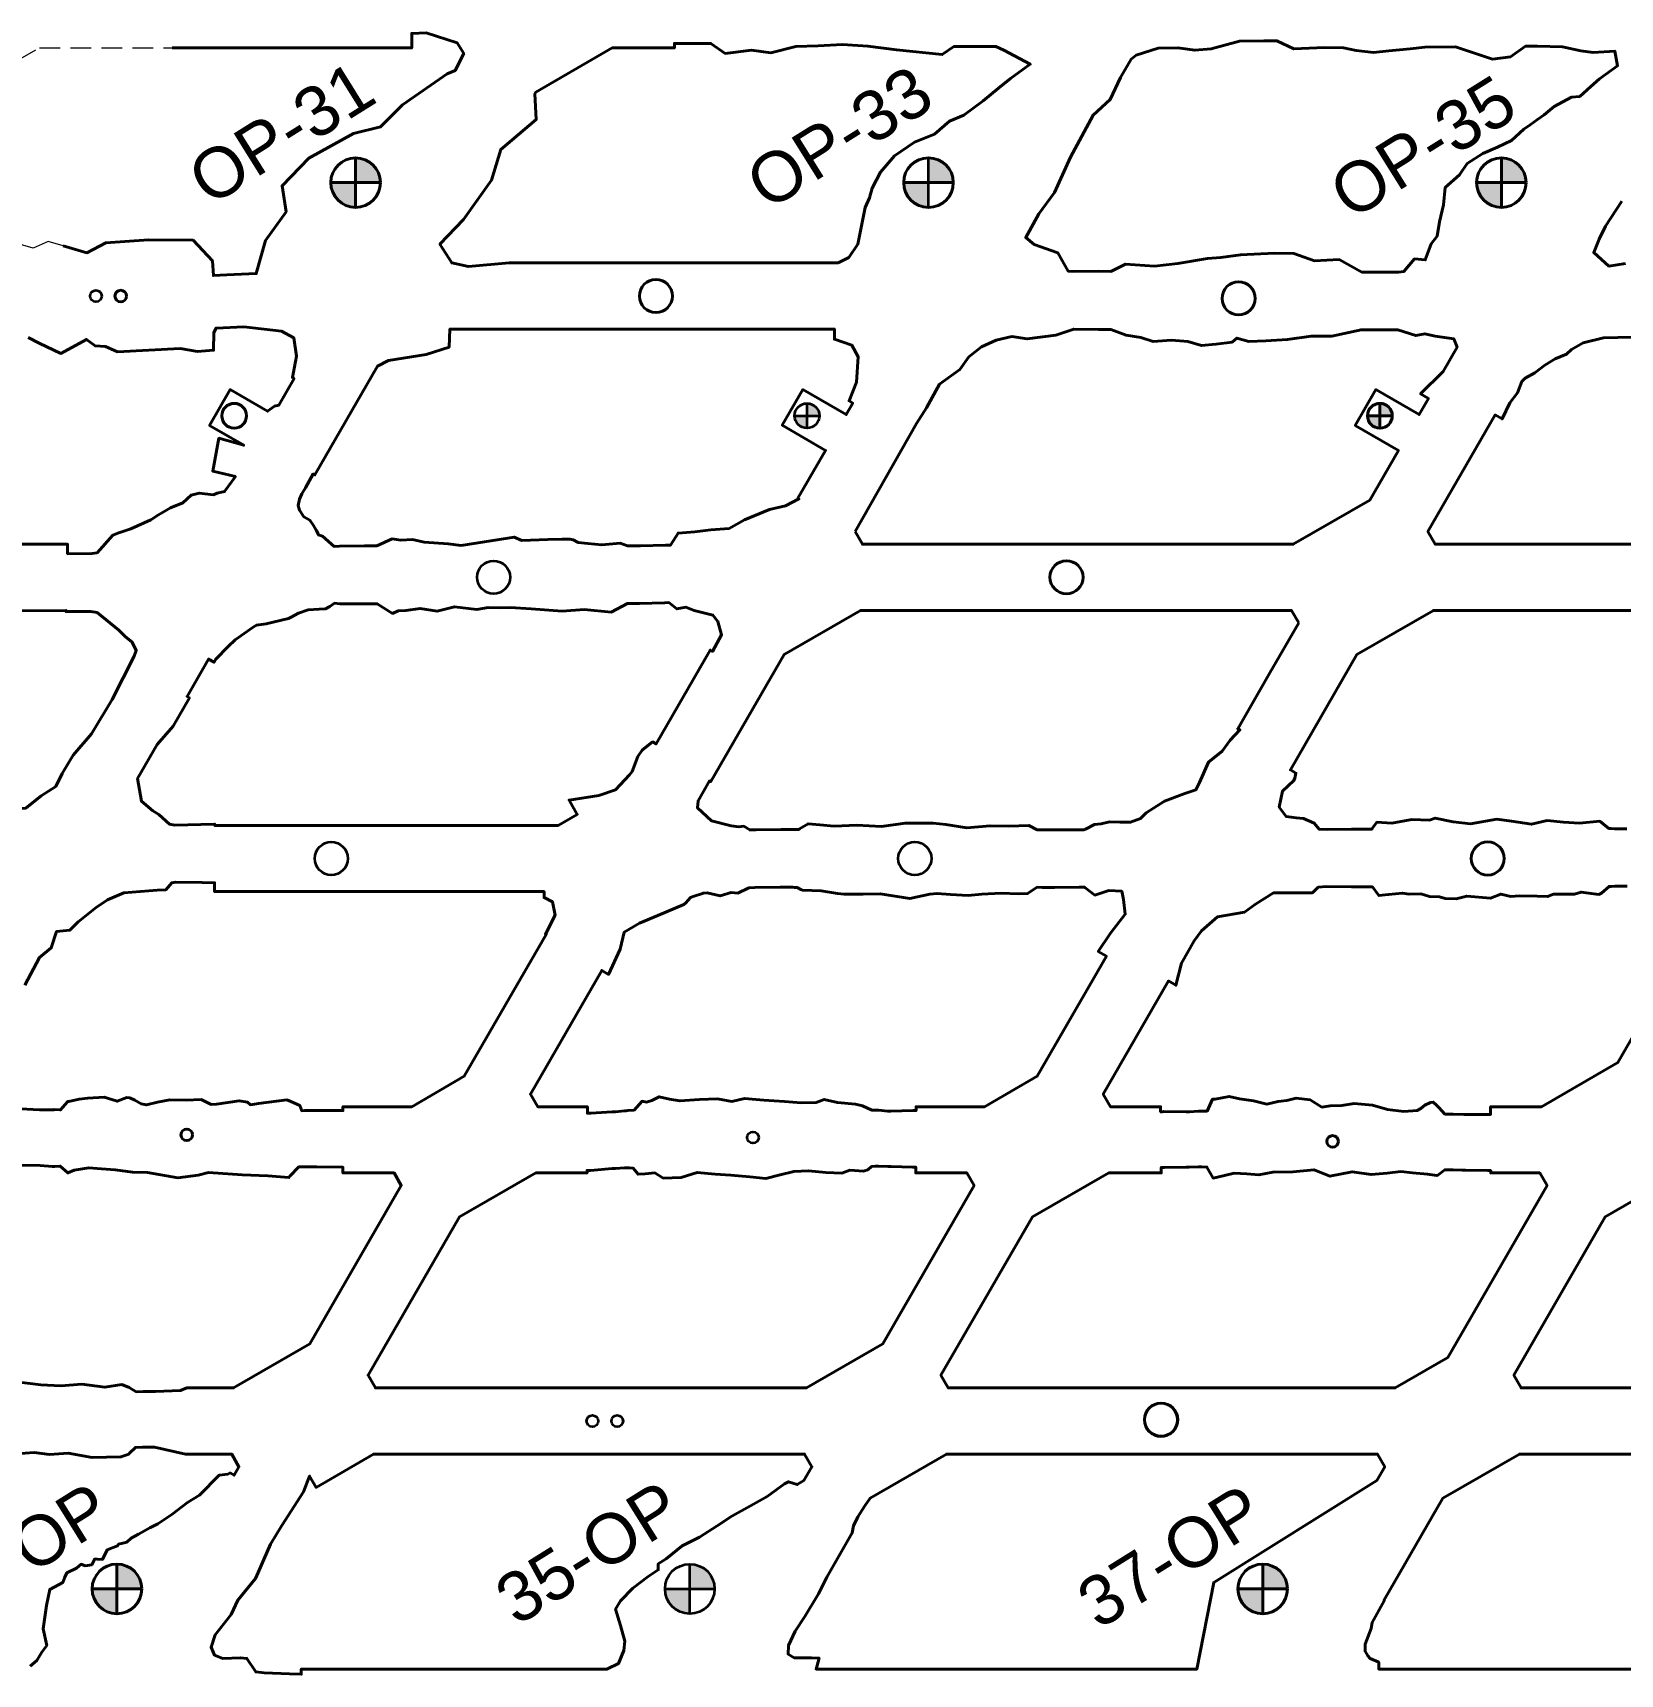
# Model space of a CAD drawing. Header units: millimetres. Extents: x -28 to 1943, y -5245 to 2752.
# Drawn here: x 1334.3 to 1430.3, y 188.4 to 287.7 of the extents above; entities that cross this region are included whole.
import ezdxf

# ---------------------------------------------------------------- set-up
doc = ezdxf.new("R2010")
doc.units = ezdxf.units.MM
doc.linetypes.add('RAYITAS', pattern=[0.375, 0.25, -0.125])
doc.styles.add('DG-T1-473 TO 560$0$Standard', font='arial.ttf')

msp = doc.modelspace()

# ---------------------------------------------------------------- hatches: boundary and pattern name
at = {"linetype": 'Continuous', "lineweight": 40}
h = msp.add_hatch(color=7, dxfattribs=at)
h.paths.add_polyline_path([(1355.335, 278.601, 0.414214), (1353.835, 280.101), (1353.835, 278.601)])
h.paths.add_polyline_path([(1353.835, 278.601), (1352.335, 278.601, 0.414214), (1353.835, 277.101)])
h = msp.add_hatch(color=7, dxfattribs=at)
h.paths.add_polyline_path([(1389.976, 278.601, 0.414214), (1388.476, 280.101), (1388.476, 278.601)])
h.paths.add_polyline_path([(1388.476, 278.601), (1386.976, 278.601, 0.414214), (1388.476, 277.101)])
h = msp.add_hatch(color=7, dxfattribs=at)
h.paths.add_polyline_path([(1424.617, 278.601, 0.414214), (1423.117, 280.101), (1423.117, 278.601)])
h.paths.add_polyline_path([(1423.117, 278.601), (1421.617, 278.601, 0.414214), (1423.117, 277.101)])
at = {"lineweight": 35}
h = msp.add_hatch(color=7, dxfattribs=at)
h.paths.add_polyline_path([(1381.882, 264.507, 0.414214), (1381.132, 265.257), (1381.132, 264.507)])
h.paths.add_polyline_path([(1380.382, 264.507, 0.414214), (1381.132, 263.757), (1381.132, 264.507)])
at = {"lineweight": 40}
h = msp.add_hatch(color=7, dxfattribs=at)
h.paths.add_polyline_path([(1416.523, 264.507, 0.414214), (1415.773, 265.257), (1415.773, 264.507)])
h.paths.add_polyline_path([(1415.023, 264.507, 0.414214), (1415.773, 263.757), (1415.773, 264.507)])
at = {"linetype": 'Continuous', "lineweight": 40}
h = msp.add_hatch(color=7, dxfattribs=at)
h.paths.add_polyline_path([(1340.901, 193.601, 0.414214), (1339.401, 195.101), (1339.401, 193.601)])
h.paths.add_polyline_path([(1339.401, 193.601), (1337.901, 193.601, 0.414214), (1339.401, 192.101)])
at = {"linetype": 'Continuous', "lineweight": 35}
h = msp.add_hatch(color=7, dxfattribs=at)
h.paths.add_polyline_path([(1375.543, 193.601, 0.414214), (1374.043, 195.101), (1374.043, 193.601)])
h.paths.add_polyline_path([(1374.043, 193.601), (1372.543, 193.601, 0.414214), (1374.043, 192.101)])
at = {"linetype": 'Continuous', "lineweight": 40}
h = msp.add_hatch(color=7, dxfattribs=at)
h.paths.add_polyline_path([(1410.184, 193.601, 0.414214), (1408.684, 195.101), (1408.684, 193.601)])
h.paths.add_polyline_path([(1408.684, 193.601), (1407.184, 193.601, 0.414214), (1408.684, 192.101)])

# ---------------------------------------------------------------- linework, layer by layer
at = {"color": 7, "linetype": 'Continuous', "lineweight": 40}
for p, q in [((1353.835, 277.101), (1353.835, 280.101)), ((1353.835, 277.101), (1353.835, 280.101)), ((1423.117, 277.101), (1423.117, 280.101)), ((1423.117, 277.101), (1423.117, 280.101)), ((1352.335, 278.601), (1355.335, 278.601)), ((1352.335, 278.601), (1355.335, 278.601)), ((1386.976, 278.601), (1389.976, 278.601)), ((1386.976, 278.601), (1389.976, 278.601)), ((1421.617, 278.601), (1424.617, 278.601)), ((1421.617, 278.601), (1424.617, 278.601)), ((1339.401, 192.101), (1339.401, 195.101)), ((1339.401, 192.101), (1339.401, 195.101)), ((1408.684, 192.101), (1408.684, 195.101)), ((1408.684, 192.101), (1408.684, 195.101)), ((1337.901, 193.601), (1340.901, 193.601)), ((1337.901, 193.601), (1340.901, 193.601)), ((1407.184, 193.601), (1410.184, 193.601)), ((1407.184, 193.601), (1410.184, 193.601))]:
    msp.add_line(p, q, dxfattribs=at)
at = {"color": 7, "linetype": 'Continuous', "lineweight": 35}
for p, q in [((1388.476, 277.101), (1388.476, 280.101)), ((1388.476, 277.101), (1388.476, 280.101)), ((1374.043, 192.101), (1374.043, 195.101)), ((1374.043, 192.101), (1374.043, 195.101)), ((1372.543, 193.601), (1375.543, 193.601)), ((1372.543, 193.601), (1375.543, 193.601))]:
    msp.add_line(p, q, dxfattribs=at)
at = {"color": 7, "lineweight": 35}
for p, q in [((1381.132, 263.757), (1381.132, 265.257)), ((1381.132, 263.757), (1381.132, 265.257)), ((1380.382, 264.507), (1381.882, 264.507)), ((1380.382, 264.507), (1381.882, 264.507))]:
    msp.add_line(p, q, dxfattribs=at)
at = {"color": 7, "lineweight": 40}
for p, q in [((1415.773, 263.757), (1415.773, 265.257)), ((1415.773, 263.757), (1415.773, 265.257)), ((1415.023, 264.507), (1416.523, 264.507)), ((1415.023, 264.507), (1416.523, 264.507))]:
    msp.add_line(p, q, dxfattribs=at)
at = {"color": 251, "linetype": 'RAYITAS', "lineweight": 13, "ltscale": 5}
for points in [[(1331.793, 285.061), (1334.715, 286.748), (1342.738, 286.748)], [(1331.793, 285.061), (1334.715, 286.748), (1342.738, 286.748)], [(1336.148, 274.775), (1335.233, 275.036), (1334.328, 274.646), (1333.433, 274.912)], [(1336.148, 274.775), (1335.233, 275.036), (1334.328, 274.646), (1333.433, 274.912)]]:
    msp.add_lwpolyline(points, dxfattribs=at)
at = {"lineweight": 40}
for points in [[(1342.738, 286.748), (1357.233, 286.748), (1357.233, 287.624), (1358.106, 287.657), (1359.981, 287.049), (1360.371, 286.404), (1359.854, 285.385), (1359.379, 285.17), (1356.678, 283.305), (1355.349, 281.969), (1353.706, 281.575), (1351.014, 280.084), (1349.388, 278.412), (1349.634, 276.841), (1348.38, 275.101), (1347.825, 273.107), (1346.042, 273.028), (1345.234, 272.984), (1345.174, 273.876), (1344.002, 275.123), (1341.309, 275.152), (1338.723, 274.966), (1337.587, 274.366), (1336.148, 274.775)], [(1342.738, 286.748), (1357.233, 286.748), (1357.233, 287.624), (1358.106, 287.657), (1359.981, 287.049), (1360.371, 286.404), (1359.854, 285.385), (1359.379, 285.17), (1356.678, 283.305), (1355.349, 281.969), (1353.706, 281.575), (1351.014, 280.084), (1349.388, 278.412), (1349.634, 276.841), (1348.38, 275.101), (1347.825, 273.107), (1346.042, 273.028), (1345.234, 272.984), (1345.174, 273.876), (1344.002, 275.123), (1341.309, 275.152), (1338.723, 274.966), (1337.587, 274.366), (1336.148, 274.775)], [(1334.041, 269.236), (1334.689, 268.889), (1336.007, 268.278), (1337.568, 269.129), (1338.095, 268.73), (1338.715, 268.688), (1339.435, 268.375), (1343.234, 268.575), (1344.272, 268.396), (1345.243, 268.468), (1345.256, 269.536), (1345.398, 269.813), (1347.072, 269.891), (1349.354, 269.623), (1350.092, 269.217), (1350.262, 268.114), (1350.015, 266.821), (1350.117, 266.761), (1349.183, 265.144), (1348.939, 265.085), (1348.516, 264.78), (1346.252, 266.09), (1345, 263.926), (1347.071, 262.727), (1345.567, 263.156), (1345.2, 261.166), (1346.569, 260.83), (1345.912, 259.926), (1345.467, 259.822), (1345.291, 259.745), (1345.248, 259.736), (1344.38, 259.839), (1343.884, 259.715), (1343.379, 259.241), (1342.634, 258.943), (1341.915, 258.525), (1341.452, 258.23), (1340.251, 257.678), (1339.508, 257.438), (1339.157, 257.288), (1338.205, 256.227), (1337.886, 256.175), (1336.413, 256.169), (1336.413, 256.748), (1328.48, 256.748)], [(1334.041, 269.236), (1334.689, 268.889), (1336.007, 268.278), (1337.568, 269.129), (1338.095, 268.73), (1338.715, 268.688), (1339.435, 268.375), (1343.234, 268.575), (1344.272, 268.396), (1345.243, 268.468), (1345.256, 269.536), (1345.398, 269.813), (1347.072, 269.891), (1349.354, 269.623), (1350.092, 269.217), (1350.262, 268.114), (1350.015, 266.821), (1350.117, 266.761), (1349.183, 265.144), (1348.939, 265.085), (1348.516, 264.78), (1346.252, 266.09), (1345, 263.926), (1347.071, 262.727), (1345.567, 263.156), (1345.2, 261.166), (1346.569, 260.83), (1345.912, 259.926), (1345.467, 259.822), (1345.291, 259.745), (1345.248, 259.736), (1344.38, 259.839), (1343.884, 259.715), (1343.379, 259.241), (1342.634, 258.943), (1341.915, 258.525), (1341.452, 258.23), (1340.251, 257.678), (1339.508, 257.438), (1339.157, 257.288), (1338.205, 256.227), (1337.886, 256.175), (1336.413, 256.169), (1336.413, 256.748), (1328.48, 256.748)], [(1373.331, 257.421), (1374.345, 257.487), (1375.315, 257.611), (1376.425, 257.705), (1377.347, 258.222), (1378.867, 258.849), (1379.824, 259.067), (1380.643, 259.484), (1379.824, 259.067), (1378.867, 258.849), (1377.347, 258.222), (1376.425, 257.705), (1375.315, 257.611), (1374.345, 257.487), (1373.331, 257.421), (1372.866, 256.686), (1372.567, 256.684), (1371.052, 256.658), (1370.282, 256.654), (1369.834, 256.801), (1368.72, 256.707), (1367.881, 256.786), (1367.284, 256.857), (1366.987, 257.005), (1366.785, 257.047), (1366.325, 257.05), (1365.449, 257.025), (1363.893, 256.975), (1363.414, 257.179), (1360.225, 256.67), (1359.434, 256.772), (1357.976, 256.88), (1357.284, 257.031), (1356.574, 256.989), (1356.046, 257.069), (1355.111, 256.652), (1354.364, 256.64), (1352.861, 256.619), (1352.534, 256.612), (1351.826, 257.226), (1351.574, 257.317), (1351.574, 257.383), (1351.453, 257.595), (1351.295, 257.886), (1351.057, 258.202), (1350.698, 258.408), (1350.44, 258.795), (1350.354, 259.086), (1350.434, 259.467), (1350.592, 259.793), (1350.795, 260.16), (1351.274, 260.996), (1351.374, 260.938), (1355.164, 267.503), (1355.824, 267.85), (1358.101, 268.222), (1359.486, 268.653), (1359.541, 269.748), (1382.789, 269.748), (1382.789, 269.136), (1383.839, 268.769), (1384.226, 268.08), (1384.118, 266.542), (1383.679, 265.403), (1383.9, 265.275), (1383.5, 264.581), (1380.881, 266.097), (1379.629, 263.933), (1382.25, 262.416), (1380.578, 259.521), (1380.643, 259.484)], [(1373.331, 257.421), (1374.345, 257.487), (1375.315, 257.611), (1376.425, 257.705), (1377.347, 258.222), (1378.867, 258.849), (1379.824, 259.067), (1380.643, 259.484), (1379.824, 259.067), (1378.867, 258.849), (1377.347, 258.222), (1376.425, 257.705), (1375.315, 257.611), (1374.345, 257.487), (1373.331, 257.421), (1372.866, 256.686), (1372.567, 256.684), (1371.052, 256.658), (1370.282, 256.654), (1369.834, 256.801), (1368.72, 256.707), (1367.881, 256.786), (1367.284, 256.857), (1366.987, 257.005), (1366.785, 257.047), (1366.325, 257.05), (1365.449, 257.025), (1363.893, 256.975), (1363.414, 257.179), (1360.225, 256.67), (1359.434, 256.772), (1357.976, 256.88), (1357.284, 257.031), (1356.574, 256.989), (1356.046, 257.069), (1355.111, 256.652), (1354.364, 256.64), (1352.861, 256.619), (1352.534, 256.612), (1351.826, 257.226), (1351.574, 257.317), (1351.574, 257.383), (1351.453, 257.595), (1351.295, 257.886), (1351.057, 258.202), (1350.698, 258.408), (1350.44, 258.795), (1350.354, 259.086), (1350.434, 259.467), (1350.592, 259.793), (1350.795, 260.16), (1351.274, 260.996), (1351.374, 260.938), (1355.164, 267.503), (1355.824, 267.85), (1358.101, 268.222), (1359.486, 268.653), (1359.541, 269.748), (1382.789, 269.748), (1382.789, 269.136), (1383.839, 268.769), (1384.226, 268.08), (1384.118, 266.542), (1383.679, 265.403), (1383.9, 265.275), (1383.5, 264.581), (1380.881, 266.097), (1379.629, 263.933), (1382.25, 262.416), (1380.578, 259.521), (1380.643, 259.484)], [(1384.036, 257.511), (1384.477, 256.748), (1410.537, 256.748), (1415.159, 259.416), (1416.891, 262.416), (1414.282, 263.926), (1415.534, 266.09), (1418.141, 264.581), (1418.707, 265.563), (1418.238, 265.834), (1419.602, 267.196), (1420.441, 268.664), (1420.24, 269.164), (1419.121, 269.33), (1418.485, 269.467), (1417.936, 269.361), (1416.848, 269.707), (1415.339, 269.7), (1414.631, 269.71), (1412.866, 269.313), (1411.611, 269.318), (1410.191, 269.129), (1408.868, 269.033), (1407.844, 269.008), (1407.126, 269.207), (1406.836, 268.957), (1405.858, 268.837), (1404.986, 268.75), (1404.164, 268.992), (1403.161, 269.078), (1402.068, 269.002), (1401.308, 269.239), (1400.423, 269.374), (1399.498, 269.717), (1398.76, 269.731), (1397.255, 269.745), (1396.169, 269.387), (1394.45, 269.156), (1393.511, 269.293), (1392.57, 269.07), (1391.676, 268.676), (1390.925, 268.065), (1390.379, 267.301), (1389.147, 266.416), (1388.359, 264.986), (1387.754, 264.049), (1384.036, 257.511)], [(1384.036, 257.511), (1384.477, 256.748), (1410.537, 256.748), (1415.159, 259.416), (1416.891, 262.416), (1414.282, 263.926), (1415.534, 266.09), (1418.141, 264.581), (1418.707, 265.563), (1418.238, 265.834), (1419.602, 267.196), (1420.441, 268.664), (1420.24, 269.164), (1419.121, 269.33), (1418.485, 269.467), (1417.936, 269.361), (1416.848, 269.707), (1415.339, 269.7), (1414.631, 269.71), (1412.866, 269.313), (1411.611, 269.318), (1410.191, 269.129), (1408.868, 269.033), (1407.844, 269.008), (1407.126, 269.207), (1406.836, 268.957), (1405.858, 268.837), (1404.986, 268.75), (1404.164, 268.992), (1403.161, 269.078), (1402.068, 269.002), (1401.308, 269.239), (1400.423, 269.374), (1399.498, 269.717), (1398.76, 269.731), (1397.255, 269.745), (1396.169, 269.387), (1394.45, 269.156), (1393.511, 269.293), (1392.57, 269.07), (1391.676, 268.676), (1390.925, 268.065), (1390.379, 267.301), (1389.147, 266.416), (1388.359, 264.986), (1387.754, 264.049), (1384.036, 257.511)], [(1341.942, 240.399), (1342.585, 239.824), (1342.894, 239.764), (1344.479, 239.799), (1345.304, 239.83), (1345.304, 239.748), (1366.081, 239.748), (1367.241, 240.418), (1366.743, 241.28), (1368.542, 241.558), (1369.558, 241.907), (1370.403, 242.803), (1370.552, 243.007), (1370.893, 243.911), (1371.159, 244.304), (1371.796, 244.794), (1372.005, 244.673), (1375.278, 250.342), (1375.413, 250.264), (1375.963, 251.275), (1375.738, 252.078), (1375.445, 252.458), (1374.298, 252.744), (1373.794, 252.931), (1373.266, 252.833), (1372.775, 253.221), (1372.522, 253.202), (1371.006, 253.164), (1370.267, 253.164), (1369.296, 252.647), (1367.656, 252.795), (1366.321, 252.701), (1364.447, 252.847), (1363.176, 252.925), (1362.561, 252.901), (1361.852, 252.925), (1361.164, 252.803), (1359.822, 252.966), (1358.77, 252.699), (1357.734, 252.866), (1356.878, 252.738), (1356.403, 252.714), (1356.071, 252.568), (1355.133, 253.151), (1354.388, 253.141), (1352.872, 253.151), (1352.557, 253.181), (1352.273, 252.977), (1352.004, 252.842), (1351.624, 252.822), (1350.966, 252.776), (1350.383, 252.578), (1349.946, 252.343), (1349.773, 252.252), (1348.418, 251.924), (1347.839, 251.844), (1347.642, 251.733), (1346.544, 250.969), (1346.121, 250.56), (1345.376, 249.805), (1345.276, 249.609), (1344.944, 249.801), (1343.641, 247.544), (1343.789, 247.459), (1342.798, 245.757), (1341.841, 244.639), (1340.648, 242.579), (1340.896, 241.208), (1341.58, 240.633), (1341.942, 240.399)], [(1341.942, 240.399), (1342.585, 239.824), (1342.894, 239.764), (1344.479, 239.799), (1345.304, 239.83), (1345.304, 239.748), (1366.081, 239.748), (1367.241, 240.418), (1366.743, 241.28), (1368.542, 241.558), (1369.558, 241.907), (1370.403, 242.803), (1370.552, 243.007), (1370.893, 243.911), (1371.159, 244.304), (1371.796, 244.794), (1372.005, 244.673), (1375.278, 250.342), (1375.413, 250.264), (1375.963, 251.275), (1375.738, 252.078), (1375.445, 252.458), (1374.298, 252.744), (1373.794, 252.931), (1373.266, 252.833), (1372.775, 253.221), (1372.522, 253.202), (1371.006, 253.164), (1370.267, 253.164), (1369.296, 252.647), (1367.656, 252.795), (1366.321, 252.701), (1364.447, 252.847), (1363.176, 252.925), (1362.561, 252.901), (1361.852, 252.925), (1361.164, 252.803), (1359.822, 252.966), (1358.77, 252.699), (1357.734, 252.866), (1356.878, 252.738), (1356.403, 252.714), (1356.071, 252.568), (1355.133, 253.151), (1354.388, 253.141), (1352.872, 253.151), (1352.557, 253.181), (1352.273, 252.977), (1352.004, 252.842), (1351.624, 252.822), (1350.966, 252.776), (1350.383, 252.578), (1349.946, 252.343), (1349.773, 252.252), (1348.418, 251.924), (1347.839, 251.844), (1347.642, 251.733), (1346.544, 250.969), (1346.121, 250.56), (1345.376, 249.805), (1345.276, 249.609), (1344.944, 249.801), (1343.641, 247.544), (1343.789, 247.459), (1342.798, 245.757), (1341.841, 244.639), (1340.648, 242.579), (1340.896, 241.208), (1341.58, 240.633), (1341.942, 240.399)], [(1330.332, 252.721), (1336.315, 252.748), (1336.315, 252.67), (1337.818, 252.682), (1338.199, 252.628), (1339.508, 251.541), (1339.907, 251.169), (1340.318, 250.832), (1340.569, 250.327), (1340.45, 249.975), (1339.112, 247.361), (1337.863, 245.289), (1336.761, 244.002), (1336.091, 242.886), (1335.714, 242.102), (1334.82, 241.541), (1333.891, 240.784), (1332.983, 240.711), (1332.481, 240.519), (1331.671, 240.387)], [(1330.332, 252.721), (1336.315, 252.748), (1336.315, 252.67), (1337.818, 252.682), (1338.199, 252.628), (1339.508, 251.541), (1339.907, 251.169), (1340.318, 250.832), (1340.569, 250.327), (1340.45, 249.975), (1339.112, 247.361), (1337.863, 245.289), (1336.761, 244.002), (1336.091, 242.886), (1335.714, 242.102), (1334.82, 241.541), (1333.891, 240.784), (1332.983, 240.711), (1332.481, 240.519), (1331.671, 240.387)], [(1333.836, 230.091), (1334.726, 231.756), (1335.428, 232.343), (1335.751, 233.329), (1336.549, 233.413), (1337.067, 233.92), (1338.146, 234.797), (1338.84, 235.241), (1339.813, 235.674), (1341.836, 235.827), (1342.35, 235.862), (1342.713, 236.287), (1342.968, 236.315), (1344.556, 236.305), (1345.304, 236.288), (1345.304, 235.748), (1365.233, 235.748), (1365.233, 235.391), (1365.733, 235.138), (1365.901, 234.318), (1365.312, 233.185), (1365.358, 233.159), (1360.408, 224.586), (1357.225, 222.748), (1353.064, 222.748), (1353.064, 222.511), (1351.487, 222.521), (1350.738, 222.516), (1350.575, 222.5), (1350.462, 222.812), (1349.917, 223.058), (1349.666, 223.158), (1347.955, 222.945), (1347.472, 222.869), (1347.305, 223.017), (1346.799, 223.105), (1345.429, 222.892), (1345.106, 222.888), (1344.501, 223.177), (1343.594, 223.144), (1342.61, 223.17), (1341.85, 223.015), (1341.181, 222.854), (1340.876, 222.921), (1340.488, 223.151), (1340.191, 223.282), (1340.001, 223.294), (1339.417, 223.077), (1339.1, 223.174), (1338.636, 223.318), (1337.632, 223.265), (1337.123, 223.203), (1336.488, 223.07), (1336.448, 223.064), (1336.409, 223.046), (1335.981, 222.557), (1335.958, 222.553), (1335.616, 222.57), (1335.578, 222.567), (1335.49, 222.562), (1334.723, 222.554), (1333.217, 222.637)], [(1333.836, 230.091), (1334.726, 231.756), (1335.428, 232.343), (1335.751, 233.329), (1336.549, 233.413), (1337.067, 233.92), (1338.146, 234.797), (1338.84, 235.241), (1339.813, 235.674), (1341.836, 235.827), (1342.35, 235.862), (1342.713, 236.287), (1342.968, 236.315), (1344.556, 236.305), (1345.304, 236.288), (1345.304, 235.748), (1365.233, 235.748), (1365.233, 235.391), (1365.733, 235.138), (1365.901, 234.318), (1365.312, 233.185), (1365.358, 233.159), (1360.408, 224.586), (1357.225, 222.748), (1353.064, 222.748), (1353.064, 222.511), (1351.487, 222.521), (1350.738, 222.516), (1350.575, 222.5), (1350.462, 222.812), (1349.917, 223.058), (1349.666, 223.158), (1347.955, 222.945), (1347.472, 222.869), (1347.305, 223.017), (1346.799, 223.105), (1345.429, 222.892), (1345.106, 222.888), (1344.501, 223.177), (1343.594, 223.144), (1342.61, 223.17), (1341.85, 223.015), (1341.181, 222.854), (1340.876, 222.921), (1340.488, 223.151), (1340.191, 223.282), (1340.001, 223.294), (1339.417, 223.077), (1339.1, 223.174), (1338.636, 223.318), (1337.632, 223.265), (1337.123, 223.203), (1336.488, 223.07), (1336.448, 223.064), (1336.409, 223.046), (1335.981, 222.557), (1335.958, 222.553), (1335.616, 222.57), (1335.578, 222.567), (1335.49, 222.562), (1334.723, 222.554), (1333.217, 222.637)], [(1387.727, 222.516), (1387.628, 222.516), (1387.527, 222.516), (1386.195, 222.483), (1386.095, 222.483), (1385.995, 222.483), (1385.464, 222.545), (1385.364, 222.546), (1385.264, 222.546), (1385.044, 222.537), (1384.49, 222.804), (1384.067, 222.893), (1382.966, 222.992), (1382.175, 223.191), (1381.677, 223.003), (1380.781, 222.976), (1379.776, 223.051), (1378.514, 223.142), (1377.348, 223.242), (1376.582, 223.066), (1375.715, 223.212), (1374.639, 223.184), (1373.448, 223.098), (1372.825, 223.21), (1372.192, 223.343), (1371.751, 223.115), (1371.42, 223.028), (1371.159, 223.071), (1370.676, 222.546), (1370.301, 222.509), (1370.2, 222.501), (1370.1, 222.501), (1369.556, 222.446), (1369.456, 222.446), (1369.356, 222.446), (1368.055, 222.348), (1369.356, 222.446), (1369.456, 222.446), (1369.556, 222.446), (1370.1, 222.501), (1370.2, 222.501), (1370.301, 222.509), (1370.676, 222.546), (1371.159, 223.071), (1371.42, 223.028), (1371.751, 223.115), (1372.192, 223.343), (1372.825, 223.21), (1373.448, 223.098), (1374.639, 223.184), (1375.715, 223.212), (1376.582, 223.066), (1377.348, 223.242), (1378.514, 223.142), (1379.776, 223.051), (1380.781, 222.976), (1381.677, 223.003), (1382.175, 223.191), (1382.966, 222.992), (1384.067, 222.893), (1384.49, 222.804), (1385.044, 222.537), (1385.264, 222.546), (1385.364, 222.546), (1385.464, 222.545), (1385.995, 222.483), (1386.095, 222.483), (1386.195, 222.483), (1387.527, 222.516), (1387.628, 222.516), (1387.727, 222.516), (1387.727, 222.748), (1391.866, 222.748), (1395.049, 224.586), (1399.239, 231.842), (1398.743, 232.129), (1399.484, 233.239), (1400.372, 234.38), (1400.264, 235.267), (1400.161, 235.766), (1399.381, 235.812), (1398.658, 235.581), (1398.534, 235.534), (1397.923, 235.995), (1397.9, 236.023), (1397.583, 236.008), (1396.103, 236.006), (1395.349, 236.005), (1395.042, 236.008), (1394.47, 235.626), (1393.893, 235.615), (1392.87, 235.645), (1391.705, 235.602), (1390.874, 235.52), (1389.816, 235.575), (1388.991, 235.64), (1388.566, 235.584), (1387.358, 235.327), (1385.562, 235.619), (1384.529, 235.588), (1383.371, 235.591), (1382.97, 235.625), (1381.991, 235.789), (1380.85, 235.836), (1380.751, 235.868), (1380.541, 235.99), (1380.374, 235.997), (1380.274, 236.018), (1379.509, 236.01), (1377.985, 235.989), (1377.62, 235.973), (1376.951, 235.661), (1376.536, 235.694), (1375.881, 235.486), (1375.086, 235.673), (1374.861, 235.656), (1374.25, 235.453), (1374.091, 235.384), (1373.81, 235.078), (1373.688, 234.962), (1372.107, 234.301), (1371.005, 233.846), (1370.08, 233.301), (1369.827, 232.273), (1369.134, 230.744), (1368.72, 230.983), (1364.406, 223.511), (1364.847, 222.748), (1367.855, 222.748), (1367.855, 222.348), (1367.955, 222.348), (1368.055, 222.348), (1367.955, 222.348), (1367.855, 222.348)], [(1387.727, 222.516), (1387.628, 222.516), (1387.527, 222.516), (1386.195, 222.483), (1386.095, 222.483), (1385.995, 222.483), (1385.464, 222.545), (1385.364, 222.546), (1385.264, 222.546), (1385.044, 222.537), (1384.49, 222.804), (1384.067, 222.893), (1382.966, 222.992), (1382.175, 223.191), (1381.677, 223.003), (1380.781, 222.976), (1379.776, 223.051), (1378.514, 223.142), (1377.348, 223.242), (1376.582, 223.066), (1375.715, 223.212), (1374.639, 223.184), (1373.448, 223.098), (1372.825, 223.21), (1372.192, 223.343), (1371.751, 223.115), (1371.42, 223.028), (1371.159, 223.071), (1370.676, 222.546), (1370.301, 222.509), (1370.2, 222.501), (1370.1, 222.501), (1369.556, 222.446), (1369.456, 222.446), (1369.356, 222.446), (1368.055, 222.348), (1369.356, 222.446), (1369.456, 222.446), (1369.556, 222.446), (1370.1, 222.501), (1370.2, 222.501), (1370.301, 222.509), (1370.676, 222.546), (1371.159, 223.071), (1371.42, 223.028), (1371.751, 223.115), (1372.192, 223.343), (1372.825, 223.21), (1373.448, 223.098), (1374.639, 223.184), (1375.715, 223.212), (1376.582, 223.066), (1377.348, 223.242), (1378.514, 223.142), (1379.776, 223.051), (1380.781, 222.976), (1381.677, 223.003), (1382.175, 223.191), (1382.966, 222.992), (1384.067, 222.893), (1384.49, 222.804), (1385.044, 222.537), (1385.264, 222.546), (1385.364, 222.546), (1385.464, 222.545), (1385.995, 222.483), (1386.095, 222.483), (1386.195, 222.483), (1387.527, 222.516), (1387.628, 222.516), (1387.727, 222.516), (1387.727, 222.748), (1391.866, 222.748), (1395.049, 224.586), (1399.239, 231.842), (1398.743, 232.129), (1399.484, 233.239), (1400.372, 234.38), (1400.264, 235.267), (1400.161, 235.766), (1399.381, 235.812), (1398.658, 235.581), (1398.534, 235.534), (1397.923, 235.995), (1397.9, 236.023), (1397.583, 236.008), (1396.103, 236.006), (1395.349, 236.005), (1395.042, 236.008), (1394.47, 235.626), (1393.893, 235.615), (1392.87, 235.645), (1391.705, 235.602), (1390.874, 235.52), (1389.816, 235.575), (1388.991, 235.64), (1388.566, 235.584), (1387.358, 235.327), (1385.562, 235.619), (1384.529, 235.588), (1383.371, 235.591), (1382.97, 235.625), (1381.991, 235.789), (1380.85, 235.836), (1380.751, 235.868), (1380.541, 235.99), (1380.374, 235.997), (1380.274, 236.018), (1379.509, 236.01), (1377.985, 235.989), (1377.62, 235.973), (1376.951, 235.661), (1376.536, 235.694), (1375.881, 235.486), (1375.086, 235.673), (1374.861, 235.656), (1374.25, 235.453), (1374.091, 235.384), (1373.81, 235.078), (1373.688, 234.962), (1372.107, 234.301), (1371.005, 233.846), (1370.08, 233.301), (1369.827, 232.273), (1369.134, 230.744), (1368.72, 230.983), (1364.406, 223.511), (1364.847, 222.748), (1367.855, 222.748), (1367.855, 222.348), (1367.955, 222.348), (1368.055, 222.348), (1367.955, 222.348), (1367.855, 222.348)], [(1434.502, 232.92), (1430.17, 225.416), (1425.548, 222.748), (1422.468, 222.748), (1422.468, 222.276), (1422.268, 222.276), (1420.953, 222.28), (1420.853, 222.28), (1420.194, 222.295), (1420.093, 222.295), (1419.704, 222.3), (1419.35, 222.672), (1419.194, 222.842), (1419.002, 223.025), (1418.826, 222.992), (1418.492, 222.833), (1418.244, 222.629), (1418.025, 222.515), (1417.223, 222.46), (1416.223, 222.583), (1415.316, 222.842), (1414.223, 222.937), (1413.479, 222.819), (1412.767, 222.798), (1412.269, 222.723), (1411.558, 223.155), (1410.706, 223.253), (1410.139, 223.121), (1409.616, 223.069), (1408.929, 222.908), (1408.125, 223.102), (1407.285, 223.219), (1406.659, 223.369), (1405.813, 223.194), (1405.641, 223.197), (1405.326, 222.484), (1405.008, 222.471), (1404.809, 222.471), (1404.25, 222.43), (1404.05, 222.43), (1402.707, 222.447), (1402.607, 222.445), (1402.507, 222.444), (1402.507, 222.748), (1399.488, 222.748), (1399.047, 223.511), (1402.995, 230.349), (1403.44, 230.091), (1403.773, 231.423), (1404.537, 232.767), (1404.98, 233.382), (1405.946, 234.223), (1407.582, 234.501), (1408.248, 234.998), (1409.344, 235.667), (1411.214, 235.683), (1411.695, 235.679), (1412.045, 236.014), (1412.54, 236.049), (1414.061, 236.046), (1414.817, 236.045), (1415.033, 236.045), (1415.235, 236.044), (1415.332, 236.031), (1415.711, 235.504), (1416.301, 235.567), (1417.132, 235.658), (1417.549, 235.593), (1418.244, 235.614), (1418.767, 235.461), (1419.367, 235.431), (1419.727, 235.326), (1420.394, 235.302), (1421.026, 235.479), (1422.467, 235.346), (1423.08, 235.594), (1423.682, 235.461), (1424.224, 235.501), (1425.28, 235.463), (1425.908, 235.451), (1426.266, 235.59), (1427.55, 235.586), (1427.938, 235.722), (1429.008, 235.575), (1429.175, 235.65), (1429.629, 236.063), (1429.774, 236.066), (1429.978, 236.07), (1430.724, 236.069)], [(1434.502, 232.92), (1430.17, 225.416), (1425.548, 222.748), (1422.468, 222.748), (1422.468, 222.276), (1422.268, 222.276), (1420.953, 222.28), (1420.853, 222.28), (1420.194, 222.295), (1420.093, 222.295), (1419.704, 222.3), (1419.35, 222.672), (1419.194, 222.842), (1419.002, 223.025), (1418.826, 222.992), (1418.492, 222.833), (1418.244, 222.629), (1418.025, 222.515), (1417.223, 222.46), (1416.223, 222.583), (1415.316, 222.842), (1414.223, 222.937), (1413.479, 222.819), (1412.767, 222.798), (1412.269, 222.723), (1411.558, 223.155), (1410.706, 223.253), (1410.139, 223.121), (1409.616, 223.069), (1408.929, 222.908), (1408.125, 223.102), (1407.285, 223.219), (1406.659, 223.369), (1405.813, 223.194), (1405.641, 223.197), (1405.326, 222.484), (1405.008, 222.471), (1404.809, 222.471), (1404.25, 222.43), (1404.05, 222.43), (1402.707, 222.447), (1402.607, 222.445), (1402.507, 222.444), (1402.507, 222.748), (1399.488, 222.748), (1399.047, 223.511), (1402.995, 230.349), (1403.44, 230.091), (1403.773, 231.423), (1404.537, 232.767), (1404.98, 233.382), (1405.946, 234.223), (1407.582, 234.501), (1408.248, 234.998), (1409.344, 235.667), (1411.214, 235.683), (1411.695, 235.679), (1412.045, 236.014), (1412.54, 236.049), (1414.061, 236.046), (1414.817, 236.045), (1415.033, 236.045), (1415.235, 236.044), (1415.332, 236.031), (1415.711, 235.504), (1416.301, 235.567), (1417.132, 235.658), (1417.549, 235.593), (1418.244, 235.614), (1418.767, 235.461), (1419.367, 235.431), (1419.727, 235.326), (1420.394, 235.302), (1421.026, 235.479), (1422.467, 235.346), (1423.08, 235.594), (1423.682, 235.461), (1424.224, 235.501), (1425.28, 235.463), (1425.908, 235.451), (1426.266, 235.59), (1427.55, 235.586), (1427.938, 235.722), (1429.008, 235.575), (1429.175, 235.65), (1429.629, 236.063), (1429.774, 236.066), (1429.978, 236.07), (1430.724, 236.069)], [(1333.251, 219.204), (1334.755, 219.19), (1335.499, 219.131), (1335.601, 219.138), (1335.643, 219.126), (1335.96, 219.156), (1335.976, 219.157), (1336.427, 218.748), (1336.435, 218.746), (1336.813, 218.908), (1337.697, 219.053), (1338.468, 218.993), (1339.304, 218.923), (1340.348, 218.781), (1341.242, 218.761), (1343.092, 218.451), (1344.323, 218.616), (1344.946, 218.764), (1346.977, 218.636), (1348.529, 218.569), (1349.798, 218.459), (1349.853, 218.55), (1350.396, 219.108), (1350.747, 219.111), (1351.487, 219.106), (1353.07, 219.083), (1353.07, 218.748), (1356.156, 218.748), (1356.597, 217.985), (1351.073, 208.416), (1346.451, 205.748), (1343.637, 205.748), (1343.255, 205.592), (1341.729, 205.531), (1340.978, 205.526), (1340.57, 205.516), (1340.148, 205.778), (1339.704, 205.945), (1338.667, 205.788), (1337.281, 205.973), (1336.009, 205.868), (1334.802, 205.943), (1333.322, 206.109)], [(1333.251, 219.204), (1334.755, 219.19), (1335.499, 219.131), (1335.601, 219.138), (1335.643, 219.126), (1335.96, 219.156), (1335.976, 219.157), (1336.427, 218.748), (1336.435, 218.746), (1336.813, 218.908), (1337.697, 219.053), (1338.468, 218.993), (1339.304, 218.923), (1340.348, 218.781), (1341.242, 218.761), (1343.092, 218.451), (1344.323, 218.616), (1344.946, 218.764), (1346.977, 218.636), (1348.529, 218.569), (1349.798, 218.459), (1349.853, 218.55), (1350.396, 219.108), (1350.747, 219.111), (1351.487, 219.106), (1353.07, 219.083), (1353.07, 218.748), (1356.156, 218.748), (1356.597, 217.985), (1351.073, 208.416), (1346.451, 205.748), (1343.637, 205.748), (1343.255, 205.592), (1341.729, 205.531), (1340.978, 205.526), (1340.57, 205.516), (1340.148, 205.778), (1339.704, 205.945), (1338.667, 205.788), (1337.281, 205.973), (1336.009, 205.868), (1334.802, 205.943), (1333.322, 206.109)], [(1376.519, 218.601), (1377.666, 218.512), (1378.631, 218.397), (1379.498, 218.629), (1378.631, 218.397), (1377.666, 218.512), (1376.519, 218.601), (1375.578, 218.661), (1374.491, 218.777), (1373.523, 218.458), (1372.439, 218.43), (1371.938, 218.739), (1371.347, 218.689), (1370.918, 218.661), (1370.625, 219.028), (1370.387, 219.049), (1370.287, 219.049), (1370.192, 219.051), (1370.092, 219.051), (1369.546, 219.01), (1369.446, 219.01), (1369.346, 219.01), (1368.036, 218.896), (1367.936, 218.897), (1367.836, 218.897), (1367.836, 218.748), (1364.738, 218.748), (1360.116, 216.08), (1354.591, 206.511), (1355.032, 205.748), (1381.092, 205.748), (1385.714, 208.416), (1391.238, 217.985), (1390.797, 218.748), (1387.703, 218.748), (1387.703, 219.092), (1387.603, 219.093), (1387.503, 219.093), (1386.21, 219.133), (1386.01, 219.133), (1385.453, 219.147), (1385.353, 219.147), (1385.253, 219.147), (1385.031, 219.124), (1384.8, 218.926), (1384.54, 218.851), (1383.718, 218.904), (1383.233, 218.735), (1382.277, 218.766), (1381.225, 218.871), (1380.335, 218.822), (1379.498, 218.629)], [(1376.519, 218.601), (1377.666, 218.512), (1378.631, 218.397), (1379.498, 218.629), (1378.631, 218.397), (1377.666, 218.512), (1376.519, 218.601), (1375.578, 218.661), (1374.491, 218.777), (1373.523, 218.458), (1372.439, 218.43), (1371.938, 218.739), (1371.347, 218.689), (1370.918, 218.661), (1370.625, 219.028), (1370.387, 219.049), (1370.287, 219.049), (1370.192, 219.051), (1370.092, 219.051), (1369.546, 219.01), (1369.446, 219.01), (1369.346, 219.01), (1368.036, 218.896), (1367.936, 218.897), (1367.836, 218.897), (1367.836, 218.748), (1364.738, 218.748), (1360.116, 216.08), (1354.591, 206.511), (1355.032, 205.748), (1381.092, 205.748), (1385.714, 208.416), (1391.238, 217.985), (1390.797, 218.748), (1387.703, 218.748), (1387.703, 219.092), (1387.603, 219.093), (1387.503, 219.093), (1386.21, 219.133), (1386.01, 219.133), (1385.453, 219.147), (1385.353, 219.147), (1385.253, 219.147), (1385.031, 219.124), (1384.8, 218.926), (1384.54, 218.851), (1383.718, 218.904), (1383.233, 218.735), (1382.277, 218.766), (1381.225, 218.871), (1380.335, 218.822), (1379.498, 218.629)], [(1332.771, 201.73), (1334.402, 201.839), (1335.322, 201.726), (1336.443, 201.799), (1337.897, 201.534), (1339.641, 201.578), (1340.118, 201.753), (1340.165, 201.799)], [(1332.771, 201.73), (1334.402, 201.839), (1335.322, 201.726), (1336.443, 201.799), (1337.897, 201.534), (1339.641, 201.578), (1340.118, 201.753), (1340.165, 201.799)], [(1341.673, 202.167), (1340.951, 202.161), (1340.518, 202.152), (1340.165, 201.799), (1340.518, 202.152), (1340.951, 202.161), (1341.673, 202.167), (1343.547, 201.748), (1346.341, 201.748), (1346.782, 200.985), (1346.486, 200.471), (1346.248, 200.608), (1346.103, 200.54), (1345.583, 200.466), (1344.388, 199.269), (1343.668, 198.825), (1342.715, 198.093), (1341.876, 197.529), (1341.396, 197.288), (1340.697, 196.916), (1340.254, 196.659), (1340.006, 196.434), (1339.75, 196.354), (1339.495, 196.299), (1339.438, 196.199), (1338.818, 195.959), (1338.525, 195.384), (1338.201, 195.402), (1338.068, 195.416), (1337.952, 195.174), (1337.876, 195.06), (1337.485, 195.002), (1337.233, 195.086), (1336.966, 194.85), (1336.364, 194.563), (1336.254, 194.31), (1336.126, 193.99), (1335.338, 193.573), (1335.141, 192.593), (1334.94, 191.186), (1335.156, 190.176), (1334.86, 189.766), (1334.559, 189.274), (1334.149, 188.922)], [(1341.673, 202.167), (1340.951, 202.161), (1340.518, 202.152), (1340.165, 201.799), (1340.518, 202.152), (1340.951, 202.161), (1341.673, 202.167), (1343.547, 201.748), (1346.341, 201.748), (1346.782, 200.985), (1346.486, 200.471), (1346.248, 200.608), (1346.103, 200.54), (1345.583, 200.466), (1344.388, 199.269), (1343.668, 198.825), (1342.715, 198.093), (1341.876, 197.529), (1341.396, 197.288), (1340.697, 196.916), (1340.254, 196.659), (1340.006, 196.434), (1339.75, 196.354), (1339.495, 196.299), (1339.438, 196.199), (1338.818, 195.959), (1338.525, 195.384), (1338.201, 195.402), (1338.068, 195.416), (1337.952, 195.174), (1337.876, 195.06), (1337.485, 195.002), (1337.233, 195.086), (1336.966, 194.85), (1336.364, 194.563), (1336.254, 194.31), (1336.126, 193.99), (1335.338, 193.573), (1335.141, 192.593), (1334.94, 191.186), (1335.156, 190.176), (1334.86, 189.766), (1334.559, 189.274), (1334.149, 188.922)], [(1381.423, 200.985), (1380.943, 200.154), (1380.545, 199.905), (1380.012, 200.074), (1379.76, 199.946), (1378.724, 199.185), (1377.706, 198.621), (1376.592, 197.986), (1375.694, 197.414), (1374.622, 196.735), (1373.578, 196.195), (1372.623, 195.408), (1372.13, 195.117), (1372.13, 194.747), (1371.525, 194.357), (1370.601, 193.653), (1369.854, 192.872), (1369.559, 192.374), (1369.842, 191.395), (1370.11, 190.449), (1370.059, 189.869), (1369.724, 189.096), (1369.062, 188.763), (1369.062, 188.748), (1350.544, 188.748), (1350.544, 188.445), (1349.827, 188.466), (1348.314, 188.52), (1347.795, 188.581), (1347.26, 189.399), (1346.879, 189.435), (1345.808, 189.395), (1345.309, 189.594), (1345.09, 190.083), (1345.347, 190.822), (1346.3, 192.048), (1346.703, 192.91), (1347.773, 194.224), (1347.935, 194.599), (1348.695, 196.294), (1349.373, 197.424), (1350.674, 199.475), (1351.046, 200.421), (1351.441, 199.738), (1354.923, 201.748), (1355.487, 201.748), (1380.828, 201.748), (1380.982, 201.748), (1381.423, 200.985), (1380.982, 201.748)], [(1381.423, 200.985), (1380.943, 200.154), (1380.545, 199.905), (1380.012, 200.074), (1379.76, 199.946), (1378.724, 199.185), (1377.706, 198.621), (1376.592, 197.986), (1375.694, 197.414), (1374.622, 196.735), (1373.578, 196.195), (1372.623, 195.408), (1372.13, 195.117), (1372.13, 194.747), (1371.525, 194.357), (1370.601, 193.653), (1369.854, 192.872), (1369.559, 192.374), (1369.842, 191.395), (1370.11, 190.449), (1370.059, 189.869), (1369.724, 189.096), (1369.062, 188.763), (1369.062, 188.748), (1350.544, 188.748), (1350.544, 188.445), (1349.827, 188.466), (1348.314, 188.52), (1347.795, 188.581), (1347.26, 189.399), (1346.879, 189.435), (1345.808, 189.395), (1345.309, 189.594), (1345.09, 190.083), (1345.347, 190.822), (1346.3, 192.048), (1346.703, 192.91), (1347.773, 194.224), (1347.935, 194.599), (1348.695, 196.294), (1349.373, 197.424), (1350.674, 199.475), (1351.046, 200.421), (1351.441, 199.738), (1354.923, 201.748), (1355.487, 201.748), (1380.828, 201.748), (1380.982, 201.748), (1381.423, 200.985), (1380.982, 201.748)]]:
    msp.add_lwpolyline(points, dxfattribs=at)
for points in [[(1383.019, 273.748), (1363.125, 273.748), (1360.66, 273.528), (1359.651, 273.748), (1358.932, 274.875), (1360.351, 276.364), (1362.044, 278.757), (1362.607, 280.606), (1364.761, 282.42), (1364.672, 283.971), (1364.735, 284.08), (1369.356, 286.748), (1373.109, 286.748), (1373.109, 287.014), (1375.315, 287.016), (1376.185, 286.408), (1377.766, 286.607), (1378.938, 286.457), (1380.453, 286.823), (1381.803, 286.868), (1383.281, 286.942), (1384.81, 286.847), (1386.534, 286.633), (1389.311, 286.344), (1390.005, 286.825), (1390.822, 286.836), (1392.553, 286.84), (1393.035, 286.604), (1394.628, 285.753), (1393.439, 284.893), (1392.716, 284.307), (1391.773, 283.542), (1390.608, 282.678), (1389.748, 282.309), (1388.837, 281.537), (1387.623, 281.044), (1386.429, 280.23), (1385.57, 279.237), (1385.076, 278.26), (1384.917, 277.685), (1384.645, 277.103), (1384.2, 274.891), (1383.661, 274.08)], [(1383.019, 273.748), (1363.125, 273.748), (1360.66, 273.528), (1359.651, 273.748), (1358.932, 274.875), (1360.351, 276.364), (1362.044, 278.757), (1362.607, 280.606), (1364.761, 282.42), (1364.672, 283.971), (1364.735, 284.08), (1369.356, 286.748), (1373.109, 286.748), (1373.109, 287.014), (1375.315, 287.016), (1376.185, 286.408), (1377.766, 286.607), (1378.938, 286.457), (1380.453, 286.823), (1381.803, 286.868), (1383.281, 286.942), (1384.81, 286.847), (1386.534, 286.633), (1389.311, 286.344), (1390.005, 286.825), (1390.822, 286.836), (1392.553, 286.84), (1393.035, 286.604), (1394.628, 285.753), (1393.439, 284.893), (1392.716, 284.307), (1391.773, 283.542), (1390.608, 282.678), (1389.748, 282.309), (1388.837, 281.537), (1387.623, 281.044), (1386.429, 280.23), (1385.57, 279.237), (1385.076, 278.26), (1384.917, 277.685), (1384.645, 277.103), (1384.2, 274.891), (1383.661, 274.08)], [(1410.868, 251.985), (1409.123, 248.963), (1407.18, 245.596), (1407.308, 245.522), (1406.713, 244.902), (1406.244, 244.232), (1405.415, 243.582), (1404.868, 242.343), (1404.634, 241.904), (1403.969, 241.668), (1402.744, 241.224), (1401.645, 240.511), (1401.301, 240.166), (1400.686, 239.947), (1400.051, 239.939), (1399.431, 239.961), (1398.921, 239.854), (1398.514, 239.806), (1397.975, 239.521), (1397.861, 239.479), (1397.564, 239.474), (1396.068, 239.472), (1395.331, 239.481), (1395.051, 239.488), (1394.536, 239.745), (1393.326, 239.694), (1392.201, 239.728), (1390.804, 239.604), (1389.517, 239.808), (1388.75, 239.891), (1387.06, 239.878), (1385.637, 239.69), (1384.147, 239.768), (1382.775, 239.712), (1381.901, 239.785), (1381.192, 239.852), (1380.672, 239.54), (1380.648, 239.508), (1380.312, 239.494), (1379.552, 239.499), (1378.055, 239.482), (1377.67, 239.479), (1377.316, 239.695), (1376.998, 239.668), (1376.551, 239.714), (1375.348, 240.032), (1374.501, 240.819), (1374.541, 241.234), (1375.229, 242.443), (1375.31, 242.396), (1379.746, 250.08), (1384.368, 252.748), (1410.427, 252.748)], [(1410.868, 251.985), (1409.123, 248.963), (1407.18, 245.596), (1407.308, 245.522), (1406.713, 244.902), (1406.244, 244.232), (1405.415, 243.582), (1404.868, 242.343), (1404.634, 241.904), (1403.969, 241.668), (1402.744, 241.224), (1401.645, 240.511), (1401.301, 240.166), (1400.686, 239.947), (1400.051, 239.939), (1399.431, 239.961), (1398.921, 239.854), (1398.514, 239.806), (1397.975, 239.521), (1397.861, 239.479), (1397.564, 239.474), (1396.068, 239.472), (1395.331, 239.481), (1395.051, 239.488), (1394.536, 239.745), (1393.326, 239.694), (1392.201, 239.728), (1390.804, 239.604), (1389.517, 239.808), (1388.75, 239.891), (1387.06, 239.878), (1385.637, 239.69), (1384.147, 239.768), (1382.775, 239.712), (1381.901, 239.785), (1381.192, 239.852), (1380.672, 239.54), (1380.648, 239.508), (1380.312, 239.494), (1379.552, 239.499), (1378.055, 239.482), (1377.67, 239.479), (1377.316, 239.695), (1376.998, 239.668), (1376.551, 239.714), (1375.348, 240.032), (1374.501, 240.819), (1374.541, 241.234), (1375.229, 242.443), (1375.31, 242.396), (1379.746, 250.08), (1384.368, 252.748), (1410.427, 252.748)], [(1420.208, 218.922), (1420.008, 218.921), (1419.7, 218.934), (1419.268, 218.6), (1419.215, 218.585), (1418.653, 218.667), (1417.753, 218.753), (1417.047, 218.824), (1416.219, 218.736), (1415.25, 218.645), (1414.091, 218.815), (1412.749, 218.541), (1411.791, 218.939), (1410.509, 218.809), (1409.304, 218.791), (1408.453, 218.62), (1407.726, 218.682), (1406.957, 218.721), (1405.869, 218.472), (1405.684, 218.427), (1405.316, 219.099), (1405.006, 219.106), (1404.806, 219.106), (1404.248, 219.083), (1404.048, 219.083), (1402.751, 219.077), (1402.551, 219.074), (1402.551, 218.748), (1399.379, 218.748), (1394.757, 216.08), (1389.232, 206.511), (1389.673, 205.748), (1416.692, 205.748), (1419.875, 207.586), (1425.879, 217.985), (1425.438, 218.748), (1422.476, 218.748), (1422.476, 218.887), (1422.376, 218.887), (1422.276, 218.887), (1420.952, 218.91), (1420.753, 218.911)], [(1420.208, 218.922), (1420.008, 218.921), (1419.7, 218.934), (1419.268, 218.6), (1419.215, 218.585), (1418.653, 218.667), (1417.753, 218.753), (1417.047, 218.824), (1416.219, 218.736), (1415.25, 218.645), (1414.091, 218.815), (1412.749, 218.541), (1411.791, 218.939), (1410.509, 218.809), (1409.304, 218.791), (1408.453, 218.62), (1407.726, 218.682), (1406.957, 218.721), (1405.869, 218.472), (1405.684, 218.427), (1405.316, 219.099), (1405.006, 219.106), (1404.806, 219.106), (1404.248, 219.083), (1404.048, 219.083), (1402.751, 219.077), (1402.551, 219.074), (1402.551, 218.748), (1399.379, 218.748), (1394.757, 216.08), (1389.232, 206.511), (1389.673, 205.748), (1416.692, 205.748), (1419.875, 207.586), (1425.879, 217.985), (1425.438, 218.748), (1422.476, 218.748), (1422.476, 218.887), (1422.376, 218.887), (1422.276, 218.887), (1420.952, 218.91), (1420.753, 218.911)], [(1460.079, 218.748), (1434.02, 218.748), (1429.398, 216.08), (1423.873, 206.511), (1424.314, 205.748), (1451.333, 205.748), (1454.516, 207.586), (1460.52, 217.985)], [(1460.079, 218.748), (1434.02, 218.748), (1429.398, 216.08), (1423.873, 206.511), (1424.314, 205.748), (1451.333, 205.748), (1454.516, 207.586), (1460.52, 217.985)], [(1383.942, 197.412), (1384.199, 197.965), (1384.632, 198.613), (1384.942, 199.08), (1389.564, 201.748), (1415.623, 201.748), (1416.064, 200.985), (1415.584, 200.154), (1405.73, 193.996), (1404.71, 188.748), (1381.676, 188.748), (1381.861, 189.419), (1381.393, 189.434), (1380.352, 189.434), (1379.988, 189.66), (1380.016, 190.185), (1380.408, 191.038), (1380.991, 191.925), (1381.834, 193.302), (1382.332, 194.304), (1383.866, 196.987)], [(1383.942, 197.412), (1384.199, 197.965), (1384.632, 198.613), (1384.942, 199.08), (1389.564, 201.748), (1415.623, 201.748), (1416.064, 200.985), (1415.584, 200.154), (1405.73, 193.996), (1404.71, 188.748), (1381.676, 188.748), (1381.861, 189.419), (1381.393, 189.434), (1380.352, 189.434), (1379.988, 189.66), (1380.016, 190.185), (1380.408, 191.038), (1380.991, 191.925), (1381.834, 193.302), (1382.332, 194.304), (1383.866, 196.987)], [(1450.705, 200.985), (1450.224, 200.154), (1449.087, 199.443), (1448.548, 200.306), (1447.384, 198.934), (1445.149, 197.981), (1439.664, 193.419), (1439.155, 192.186), (1438.686, 189.368), (1438.43, 189.215), (1438.43, 188.748), (1415.702, 188.748), (1415.702, 189.162), (1415.177, 189.397), (1415.05, 189.553), (1414.881, 189.827), (1414.876, 190.254), (1415.247, 191.208), (1415.307, 191.578), (1416.037, 192.879), (1416.011, 192.893), (1419.583, 199.08), (1424.205, 201.748), (1450.265, 201.748)], [(1450.705, 200.985), (1450.224, 200.154), (1449.087, 199.443), (1448.548, 200.306), (1447.384, 198.934), (1445.149, 197.981), (1439.664, 193.419), (1439.155, 192.186), (1438.686, 189.368), (1438.43, 189.215), (1438.43, 188.748), (1415.702, 188.748), (1415.702, 189.162), (1415.177, 189.397), (1415.05, 189.553), (1414.881, 189.827), (1414.876, 190.254), (1415.247, 191.208), (1415.307, 191.578), (1416.037, 192.879), (1416.011, 192.893), (1419.583, 199.08), (1424.205, 201.748), (1450.265, 201.748)]]:
    msp.add_lwpolyline(points, close=True, dxfattribs=at)
at = {"color": 7, "linetype": 'Continuous', "lineweight": 40}
msp.add_lwpolyline([(1409.391, 274.336), (1410.569, 274.317), (1411.823, 273.868), (1413.315, 273.953), (1414.672, 273.192), (1415.413, 273.192), (1416.904, 273.185), (1417.215, 273.224), (1417.869, 273.989), (1418.515, 273.929), (1418.882, 274.911), (1419.237, 275.373), (1419.378, 276.241), (1419.615, 277.258), (1419.72, 278.301), (1420.595, 279.078), (1421.052, 279.761), (1421.999, 280.354), (1422.879, 280.742), (1423.737, 281.149), (1424.47, 281.833), (1424.865, 282.1), (1425.302, 282.426), (1425.701, 282.693), (1426.316, 283.211), (1427.364, 283.764), (1427.862, 283.818), (1428.529, 284.412), (1429.057, 284.869), (1430.145, 285.671), (1429.977, 286.553), (1428.675, 286.465), (1427.925, 286.568), (1426.82, 286.819), (1425.303, 286.844), (1424.584, 286.845), (1423.669, 286.197), (1422.578, 286.067), (1420.341, 286.815), (1418.496, 286.79), (1417.6, 286.694), (1416.315, 286.563), (1415.387, 286.461), (1414.345, 286.591), (1413.579, 286.745), (1412.416, 286.765), (1410.564, 286.687), (1409.538, 287.179), (1408.75, 287.169), (1407.279, 287.15), (1405.572, 286.697), (1404.59, 286.607), (1403.556, 286.744), (1402.363, 286.723), (1401.042, 286.301), (1400.734, 286.056), (1400.09, 284.96), (1399.453, 283.619), (1398.433, 282.676), (1397.07, 280.14), (1396.091, 278), (1395.148, 276.71), (1394.355, 275.278), (1394.872, 274.863), (1396.288, 274.366), (1396.919, 273.259), (1397.27, 273.237), (1398.756, 273.244), (1399.505, 273.235), (1400.385, 273.678), (1402.15, 273.559), (1403.563, 273.711), (1405.343, 274.026), (1406.156, 274.085), (1407.346, 274.233)], close=True, dxfattribs=at)
msp.add_lwpolyline([(1409.391, 274.336), (1410.569, 274.317), (1411.823, 273.868), (1413.315, 273.953), (1414.672, 273.192), (1415.413, 273.192), (1416.904, 273.185), (1417.215, 273.224), (1417.869, 273.989), (1418.515, 273.929), (1418.882, 274.911), (1419.237, 275.373), (1419.378, 276.241), (1419.615, 277.258), (1419.72, 278.301), (1420.595, 279.078), (1421.052, 279.761), (1421.999, 280.354), (1422.879, 280.742), (1423.737, 281.149), (1424.47, 281.833), (1424.865, 282.1), (1425.302, 282.426), (1425.701, 282.693), (1426.316, 283.211), (1427.364, 283.764), (1427.862, 283.818), (1428.529, 284.412), (1429.057, 284.869), (1430.145, 285.671), (1429.977, 286.553), (1428.675, 286.465), (1427.925, 286.568), (1426.82, 286.819), (1425.303, 286.844), (1424.584, 286.845), (1423.669, 286.197), (1422.578, 286.067), (1420.341, 286.815), (1418.496, 286.79), (1417.6, 286.694), (1416.315, 286.563), (1415.387, 286.461), (1414.345, 286.591), (1413.579, 286.745), (1412.416, 286.765), (1410.564, 286.687), (1409.538, 287.179), (1408.75, 287.169), (1407.279, 287.15), (1405.572, 286.697), (1404.59, 286.607), (1403.556, 286.744), (1402.363, 286.723), (1401.042, 286.301), (1400.734, 286.056), (1400.09, 284.96), (1399.453, 283.619), (1398.433, 282.676), (1397.07, 280.14), (1396.091, 278), (1395.148, 276.71), (1394.355, 275.278), (1394.872, 274.863), (1396.288, 274.366), (1396.919, 273.259), (1397.27, 273.237), (1398.756, 273.244), (1399.505, 273.235), (1400.385, 273.678), (1402.15, 273.559), (1403.563, 273.711), (1405.343, 274.026), (1406.156, 274.085), (1407.346, 274.233)], close=True, dxfattribs=at)
for points in [[(1430.4, 277.477), (1429.406, 275.974), (1429.023, 275.191), (1428.709, 274.377), (1429.607, 273.556), (1430.616, 273.711)], [(1430.4, 277.477), (1429.406, 275.974), (1429.023, 275.191), (1428.709, 274.377), (1429.607, 273.556), (1430.616, 273.711)], [(1431.028, 269.256), (1429.293, 269.212), (1428.057, 268.919), (1427.351, 268.511), (1427.058, 268.228), (1426.366, 267.947), (1425.752, 267.566), (1425.143, 267.11), (1424.549, 266.791), (1424.346, 266.573), (1424.103, 265.903), (1423.637, 265.293), (1423.16, 264.318), (1422.746, 264.558), (1418.677, 257.511), (1419.118, 256.748), (1441.669, 256.748)], [(1431.028, 269.256), (1429.293, 269.212), (1428.057, 268.919), (1427.351, 268.511), (1427.058, 268.228), (1426.366, 267.947), (1425.752, 267.566), (1425.143, 267.11), (1424.549, 266.791), (1424.346, 266.573), (1424.103, 265.903), (1423.637, 265.293), (1423.16, 264.318), (1422.746, 264.558), (1418.677, 257.511), (1419.118, 256.748), (1441.669, 256.748)], [(1437.004, 252.748), (1419.009, 252.748), (1414.387, 250.08), (1410.362, 243.108), (1410.693, 242.917), (1410.624, 242.608), (1410.577, 242.468), (1409.88, 241.812), (1409.69, 240.85), (1410.109, 240.278), (1410.711, 240.199), (1411.151, 240.172), (1411.795, 239.879), (1412.107, 239.516), (1412.58, 239.506), (1414.054, 239.513), (1414.822, 239.523), (1415.09, 239.526), (1415.303, 239.528), (1415.308, 239.556), (1415.595, 239.938), (1416.504, 239.882), (1417.709, 240.111), (1418.769, 240.064), (1419.122, 240.194), (1420.201, 239.974), (1421.256, 239.842), (1422.851, 240.12), (1423.724, 239.999), (1424.949, 239.816), (1425.879, 240.045), (1426.868, 239.945), (1427.836, 239.892), (1429.063, 239.998), (1429.61, 239.568), (1429.761, 239.557), (1429.966, 239.542), (1429.99, 239.546), (1430.708, 239.552)], [(1437.004, 252.748), (1419.009, 252.748), (1414.387, 250.08), (1410.362, 243.108), (1410.693, 242.917), (1410.624, 242.608), (1410.577, 242.468), (1409.88, 241.812), (1409.69, 240.85), (1410.109, 240.278), (1410.711, 240.199), (1411.151, 240.172), (1411.795, 239.879), (1412.107, 239.516), (1412.58, 239.506), (1414.054, 239.513), (1414.822, 239.523), (1415.09, 239.526), (1415.303, 239.528), (1415.308, 239.556), (1415.595, 239.938), (1416.504, 239.882), (1417.709, 240.111), (1418.769, 240.064), (1419.122, 240.194), (1420.201, 239.974), (1421.256, 239.842), (1422.851, 240.12), (1423.724, 239.999), (1424.949, 239.816), (1425.879, 240.045), (1426.868, 239.945), (1427.836, 239.892), (1429.063, 239.998), (1429.61, 239.568), (1429.761, 239.557), (1429.966, 239.542), (1429.99, 239.546), (1430.708, 239.552)]]:
    msp.add_lwpolyline(points, dxfattribs=at)
at = {"lineweight": 40}
for centre, radius in [((1353.835, 278.601), 1.5), ((1388.476, 278.601), 1.5), ((1423.117, 278.601), 1.5), ((1339.631, 271.748), 0.35), ((1371.994, 271.748), 1), ((1407.23, 271.608), 1), ((1346.491, 264.507), 0.75), ((1415.773, 264.507), 0.75), ((1396.82, 254.748), 1), ((1422.293, 237.748), 1), ((1343.621, 221.045), 0.35), ((1412.914, 220.652), 0.35), ((1402.536, 203.818), 1), ((1339.401, 193.601), 1.5), ((1408.684, 193.601), 1.5)]:
    msp.add_circle(centre, radius, dxfattribs=at)
at = {"color": 7, "linetype": 'Continuous', "lineweight": 40}
for centre in [(1353.835, 278.601), (1423.117, 278.601)]:
    msp.add_circle(centre, 1.5, dxfattribs=at)
at = {"color": 7, "lineweight": 40}
for centre, radius in [((1388.476, 278.601), 1.5), ((1415.773, 264.507), 0.75), ((1402.545, 203.83), 1), ((1339.401, 193.601), 1.5), ((1408.684, 193.601), 1.5)]:
    msp.add_circle(centre, radius, dxfattribs=at)
at = {"lineweight": 35}
for centre, radius in [((1338.131, 271.748), 0.35), ((1381.132, 264.507), 0.75), ((1362.179, 254.748), 1), ((1352.364, 237.748), 1), ((1387.652, 237.748), 1), ((1377.862, 220.887), 0.35), ((1368.153, 203.748), 0.35), ((1368.153, 203.748), 0.35), ((1369.653, 203.748), 0.35), ((1369.654, 203.748), 0.35), ((1374.043, 193.601), 1.5)]:
    msp.add_circle(centre, radius, dxfattribs=at)
at = {"color": 7, "lineweight": 35}
for centre, radius in [((1381.132, 264.507), 0.75), ((1374.043, 193.601), 1.5)]:
    msp.add_circle(centre, radius, dxfattribs=at)

# ---------------------------------------------------------------- texts
at = {"linetype": 'Continuous', "style": 'DG-T1-473 TO 560$0$Standard'}
for s, p in [('OP-31', (1344.998, 277.121)), ('OP-33', (1378.738, 276.866)), ('OP-35', (1414.019, 276.286)), ('33-OP', (1329.069, 191.225)), ('35-OP', (1363.572, 191.318)), ('37-OP', (1398.761, 191.098))]:
    msp.add_text(s, height=3, rotation=32, dxfattribs=at).set_placement(p)

doc.saveas('drawing.dxf')
